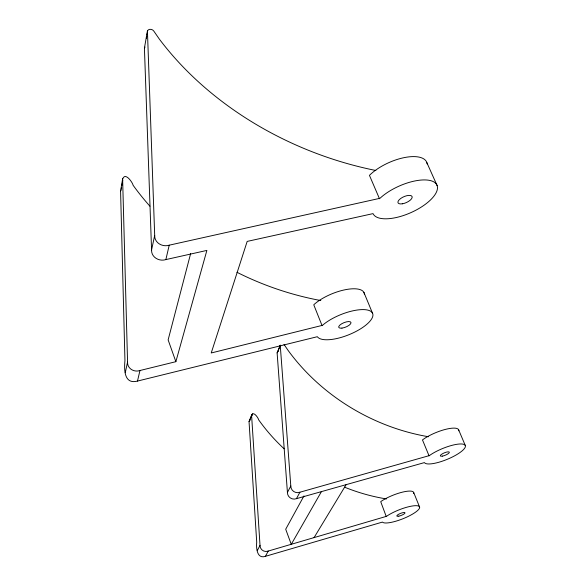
<?xml version="1.0" encoding="UTF-8"?>
<svg xmlns="http://www.w3.org/2000/svg" width="586" height="586" viewBox="0 0 586 586"><rect width="100%" height="100%" fill="white"/><g stroke="black" fill="none" stroke-linecap="round" stroke-linejoin="round"><path stroke-width="0.88" d="M280.24 345.257L290.795 485.97C290.678 490.636 295.637 493.925 299.922 492.218L429.384 455.593A22.151 5.875 -22.3 0 1 461.658 443.983A22.151 5.875 -22.3 0 1 452.538 456.912A22.151 5.875 -22.3 0 1 424.447 462.588L296.457 498.657C292.216 500.349 287.301 497.082 287.426 492.467L277.119 352.882L277.456 352.069M149.913 206.184A251.819 201.276 20.9 0 1 133.088 185.242C132.656 182.583 125.067 171.515 122.628 179.126L127.558 362.031C127.118 368.535 134.187 372.63 139.959 370.513L175.866 361.679L206.873 250.42L165.86 259.591C159.319 261.781 151.217 257.364 151.569 249.973L144.42 48.177L147.43 30.809C148.8 28.568 152.426 28.985 153.774 31.043L159.297 39.035A288.949 216.666 21.1 0 0 375.868 170.497M147.43 30.809L154.689 235.411C154.352 242.919 162.593 247.373 169.222 245.182L379.984 198.295A34.984 14.511 -24 0 1 430.93 180.715A34.984 14.511 -24 0 1 418.14 208.968A34.984 14.511 -24 0 1 373.048 213.619L247.175 241.41L211.231 352.97L322.498 325.318A30.033 10.848 -22 0 1 366.602 309.862A30.033 10.848 -22 0 1 357.094 330.863A30.033 10.848 -22 0 1 317.348 336.701L137.49 381.076C124.086 384.665 124.056 369.715 124.95 360.558L120.577 191.08L122.672 178.547M121.243 189.161L121.544 187.366M121.844 185.572L122.144 183.784M122.445 181.99L122.745 180.195M146.478 38.229L146.778 36.464M147.071 34.691L147.364 32.926M125.272 372.711L127.558 362.031M151.569 249.973L154.689 235.411M137.49 381.076L139.959 370.513M165.86 259.591L169.222 245.182M190.655 253.504L168.131 339.895L175.866 361.679M284.137 448.803A172.46 148.844 28.8 0 1 258.66 419.84C258.448 418.082 253.005 410.053 251.606 415.642L260.016 545.368C259.832 549.624 264.345 552.686 268.249 551.06L386.518 516.317A20.078 4.849 -21.6 0 1 415.913 505.674A20.078 4.849 -21.6 0 1 408.391 516.332A20.078 4.849 -21.6 0 1 382.446 522.082L265.414 556.334C256.763 559.264 256.163 547.632 256.712 542.211L249.035 421.524L249.995 420.235M120.577 191.08L121.097 190.054M144.42 48.177L145.006 47.063M249.035 421.524L251.929 414.463M277.119 352.882L280.262 345.198M249.636 420.47L252.214 414.163M280.269 345.637L277.764 351.747L278.152 351.505M251.929 415.503L252.573 413.928M257.254 550.693L260.016 545.368M287.426 492.467L290.795 485.97M265.414 556.334L268.249 551.06M296.457 498.657L299.922 492.218M303.958 495.924L285.704 529.231L291.257 544.328L321.458 491.581M314.037 537.662L346.18 484.585M284.02 344.414L288.012 350.289A189.044 158.22 28.3 0 0 428.534 436.746M426.857 162.644L437.163 185.681M379.501 198.779L369.451 175.368L369.927 174.877A34.75 14.943 -24.1 0 1 404.831 157.495A34.75 14.943 -24.1 0 1 427.157 163.941M458.604 429.736L465.277 445.477M363.913 292.429L372.44 313.027M429.062 455.835L422.484 439.925L422.806 439.676A22.056 6.08 -22.3 0 1 445.902 429.274A22.056 6.08 -22.3 0 1 458.75 430.82M413.723 492.555L419.605 507.073M322.102 325.691L313.766 304.793L314.162 304.412A29.864 11.185 -22.1 0 1 345.169 289.74A29.864 11.185 -22.1 0 1 364.419 294.326M386.24 516.522L380.71 501.645A20.005 5.025 -21.6 0 1 402.326 492.174A20.005 5.025 -21.6 0 1 413.672 493.507M320.806 300.552A251.819 201.276 20.9 0 1 236.934 272.27M386.474 498.942A172.46 148.844 28.8 0 1 344.458 487.134M402.318 203.811A7.691 3.194 -24 0 0 412.126 196.684A7.691 3.194 -24 0 0 400.678 198.5A7.691 3.194 -24 0 0 402.318 203.811M341.946 328.123A6.607 2.388 -22 0 0 351.029 322.652A6.607 2.388 -22 0 0 341.557 323.853A6.607 2.388 -22 0 0 341.946 328.123M398.861 516.141A4.417 1.069 -21.6 0 0 405.043 512.867A4.417 1.069 -21.6 0 0 398.846 514.164A4.417 1.069 -21.6 0 0 398.861 516.141M442.459 456.113A4.871 1.289 -22.3 0 0 449.367 452.37A4.871 1.289 -22.3 0 0 442.672 453.63A4.871 1.289 -22.3 0 0 442.459 456.113"/></g></svg>
